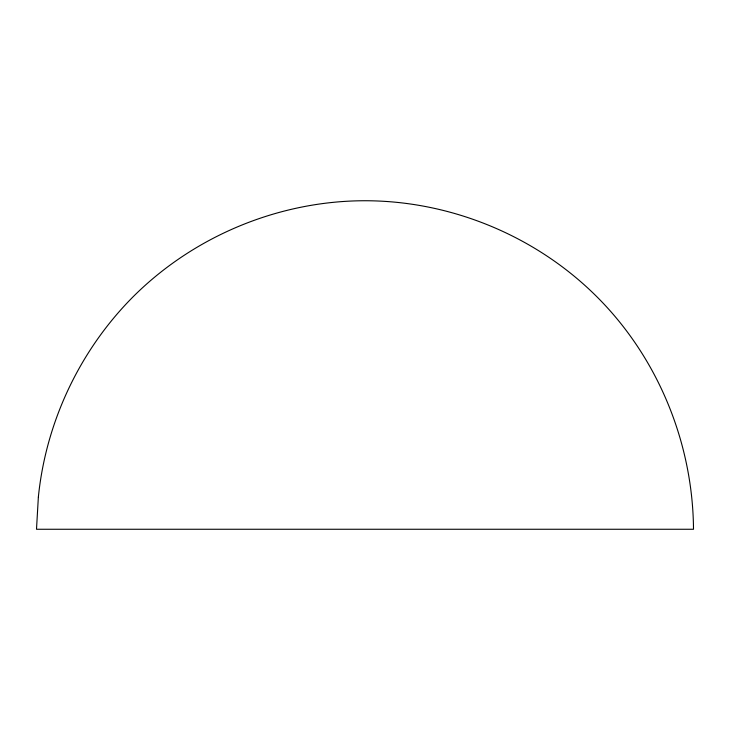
<?xml version="1.0" encoding="UTF-8"?>
<svg xmlns="http://www.w3.org/2000/svg" width="730" height="730" viewBox="0 0 730 730"><rect width="100%" height="100%" fill="white"/><g stroke="black" fill="none" stroke-linecap="round" stroke-linejoin="round"><path stroke-width="1.09" d="M38.361 497.057L36.5 529.259L693.5 529.259C692.87 443.128 658.122 357.928 597.085 296.964C536.212 236.055 451.113 200.777 365 200.741C278.887 200.768 193.788 236.064 132.915 296.964C79.771 350.382 45.899 422.086 38.361 497.057"/></g></svg>
